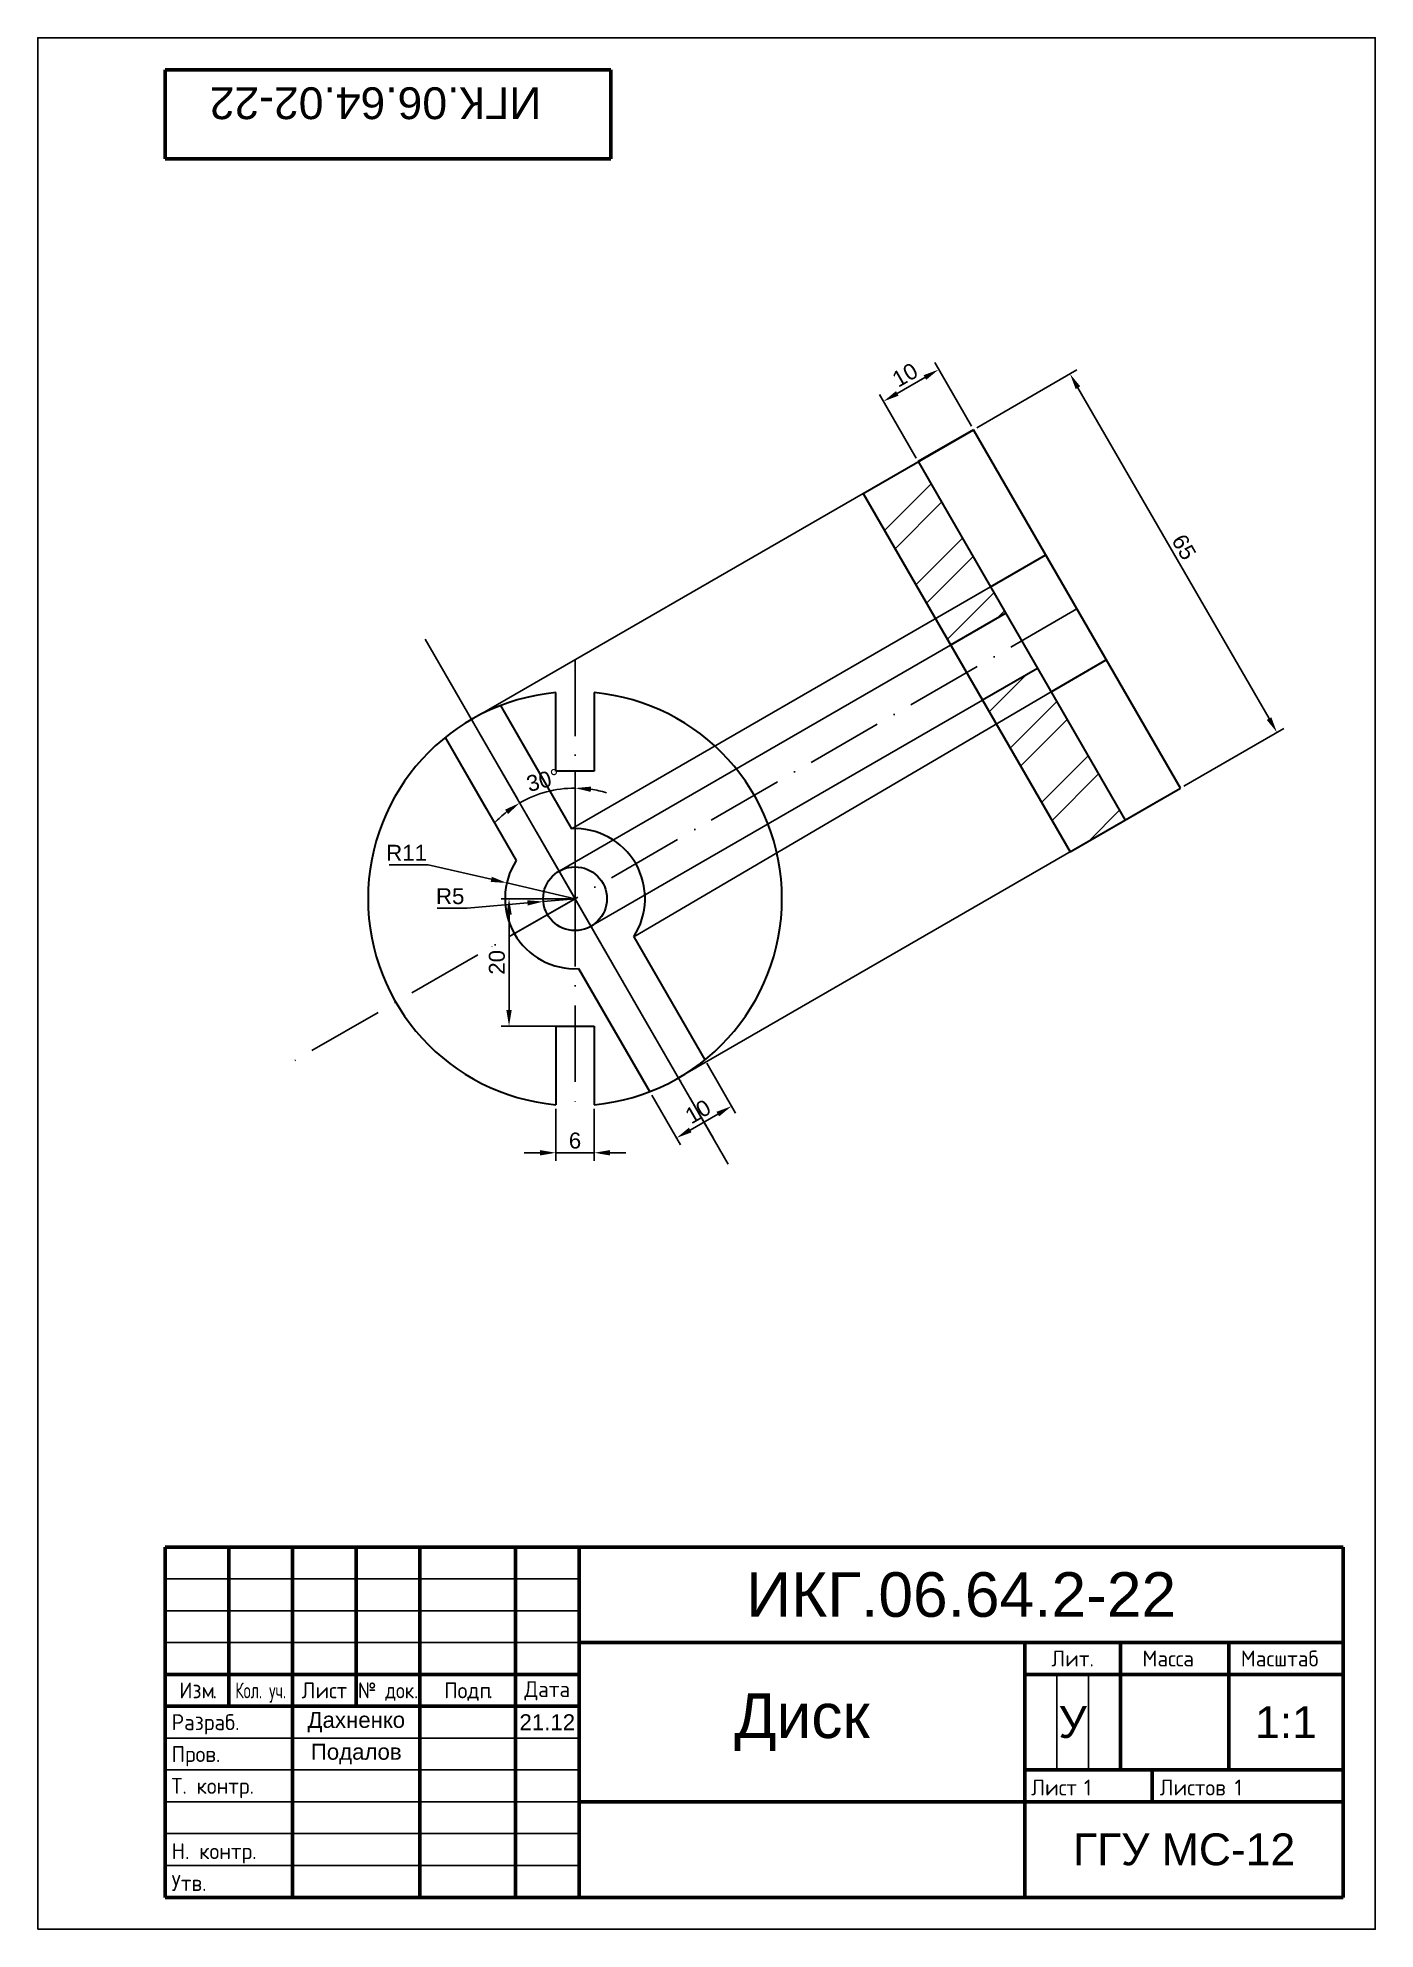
# Model space of a CAD drawing. Header units: millimetres. Extents: x 2708 to 2918, y 2044 to 2341.
import ezdxf
from ezdxf.enums import TextEntityAlignment as Align

# ---------------------------------------------------------------- set-up
doc = ezdxf.new("R2010")
doc.units = ezdxf.units.MM
doc.linetypes.add('ACAD_ISO10W100', pattern=[18, 12, -3, 0, -3])
doc.layers.add('контур', color=7, linetype='Continuous', lineweight=30)
for name, color, linetype in [('оси', 220, 'ACAD_ISO10W100'), ('размеры', 80, 'Continuous'), ('соединения', 130, 'Continuous')]:
    doc.layers.add(name, color=color, linetype=linetype)
doc.styles.add('GOST-2.304_Type-B', font='GOST Common.ttf')
doc.styles.get("Standard").update_dxf_attribs({"font": 'arial.ttf'})
doc.dimstyles.new('ISO-25', dxfattribs={"dimtxt": 2.5, "dimasz": 2.5, "dimexe": 1.25, "dimexo": 0.625, "dimtad": 1, "dimtoh": 1, "dimtxsty": 'Standard', "dimcen": 2.5, "dimadec": 0, "dimazin": 0, "dimtfac": 1, "dimtmove": 0, "dimatfit": 3, "dimfxl": 1, "dimarcsym": 0})

# ---------------------------------------------------------------- blocks, each defined once
blk = doc.blocks.new('ACAD_SPDS_TB_08')
at = {"linetype": 'Continuous', "lineweight": 60}
for p, q in [((0, 0), (0, -14)), ((70, 0), (0, 0)), ((70, 0), (70, -14)), ((70, -14), (0, -14))]:
    blk.add_line(p, q, dxfattribs=at)
at = {"style": 'GOST-2.304_Type-B', "flags": 8}
blk.add_attdef('ОБОЗНАЧЕНИЕ_ДОКУМЕНТА', text='', height=5, dxfattribs=at).set_placement((35, -7), align=Align.MIDDLE_CENTER)
at = {"style": 'GOST-2.304_Type-B', "flags": 1}
blk.add_attdef('ИДЕНТИФИКАТОР_НАДПИСИ', (-0.4, -20.95), '', height=2.5, dxfattribs=at)
blk = doc.blocks.new('ACAD_SPDS_TB_06')
at = {"linetype": 'Continuous', "lineweight": 60}
for p, q in [((-185, 55), (0, 55)), ((-185, 55), (-185, 0)), ((-175, 55), (-175, 30)), ((-165, 55), (-165, 0)), ((-155, 55), (-155, 30)), ((-145, 55), (-145, 0)), ((-130, 55), (-130, 0)), ((-120, 55), (-120, 0)), ((0, 55), (0, 0)), ((-120, 40), (0, 40)), ((-185, 35), (-120, 35)), ((-185, 30), (-120, 30)), ((-120, 15), (0, 15)), ((-185, 0), (0, 0))]:
    blk.add_line(p, q, dxfattribs=at)
at = {"linetype": 'Continuous', "lineweight": 25}
for p, q in [((-185, 50), (-120, 50)), ((-185, 45), (-120, 45)), ((-185, 25), (-120, 25)), ((-185, 20), (-120, 20)), ((-185, 15), (-120, 15)), ((-185, 10), (-120, 10)), ((-185, 5), (-120, 5))]:
    blk.add_line(p, q, dxfattribs=at)
at = {"lineweight": 25}
blk.add_line((-120, 40), (-185, 40), dxfattribs=at)
at = {"lineweight": 60}
for p, q in [((-50, 40), (-50, 0)), ((-35, 40), (-35, 20)), ((-18, 40), (-18, 20)), ((-50, 35), (0, 35)), ((-50, 20), (0, 20)), ((-30, 20), (-30, 15))]:
    blk.add_line(p, q, dxfattribs=at)
for p, q in [((-45, 35), (-45, 20)), ((-40, 35), (-40, 20)), ((-130, 20), (-120, 20))]:
    blk.add_line(p, q)
at = {"style": 'GOST-2.304_Type-B'}
for s, p in [('Изм', (-180, 31.25)), ('Лист', (-160, 31.25)), ('Подп', (-137.5, 31.25)), ('Дата', (-125, 31.44))]:
    blk.add_text(s, height=2.5, dxfattribs=at).set_placement(p, align=Align.CENTER)
at = {"style": 'GOST-2.304_Type-B', "width": 0.70447}
blk.add_text('Кол. уч.', height=2.5, dxfattribs=at).set_placement((-174, 31.25), (-166, 31.25), align=Align.FIT)
at = {"style": 'GOST-2.304_Type-B', "width": 0.9}
blk.add_text('№ док.', height=2.5, dxfattribs=at).set_placement((-150, 31.25), align=Align.CENTER)
at = {"style": 'GOST-2.304_Type-B'}
for s, p in [('.', (-177.56, 31.25)), ('.', (-134.25, 31.25)), ('Разраб.', (-184, 26.25)), ('Пров.', (-184, 21.25)), ('Т. контр.', (-184, 16.25)), ('Лист', (-49.02, 16)), ('Листов', (-28.83, 16)), ('Н. контр.', (-184, 6)), ('Утв.', (-184, 1))]:
    blk.add_text(s, height=2.5, dxfattribs=at).set_placement(p)
at = {"linetype": 'Continuous', "char_height": 2.5, "attachment_point": 5, "style": 'GOST-2.304_Type-B'}
for s, insert, width in [('Лит.', (-42.5, 37.5), 14), ('Масса', (-27.5, 37.5), 14), ('Масштаб', (-10, 37.5), 19)]:
    blk.add_mtext(s, dxfattribs=dict(at, insert=insert, width=width))
at = {"style": 'GOST-2.304_Type-B'}
for tag, p, flags in [('ИДЕНТИФИКАТОР_НАДПИСИ', (-185.34, 60.88), 1), ('ЛИСТ', (-40.73, 16), 8), ('ЛИСТОВ', (-17.07, 16), 8)]:
    blk.add_attdef(tag, p, '', height=2.5, dxfattribs=dict(at, flags=flags))
at = {"style": 'GOST-2.304_Type-B', "flags": 8}
for tag, p in [('ИЗМ_4', (-180, 51)), ('ИЗМ_4_КОЛ_УЧ', (-170, 51)), ('ИЗМ_4_ЛИСТ', (-160, 51)), ('ИЗМ_4_N_ДОК', (-150, 51)), ('ИЗМ_4_ДАТА', (-125, 51)), ('ИЗМ_3', (-180, 46)), ('ИЗМ_3_КОЛ_УЧ', (-170, 46)), ('ИЗМ_3_ЛИСТ', (-160, 46)), ('ИЗМ_3_N_ДОК', (-150, 46)), ('ИЗМ_3_ДАТА', (-125, 46)), ('ИЗМ_2', (-180, 41)), ('ИЗМ_2_КОЛ_УЧ', (-170, 41)), ('ИЗМ_2_ЛИСТ', (-160, 41)), ('ИЗМ_2_N_ДОК', (-150, 41)), ('ИЗМ_2_ДАТА', (-125, 41)), ('ИЗМ_1', (-180, 36)), ('ИЗМ_1_КОЛ_УЧ', (-170, 36)), ('ИЗМ_1_ЛИСТ', (-160, 36)), ('ИЗМ_1_N_ДОК', (-150, 36)), ('ИЗМ_1_ДАТА', (-125, 36)), ('РАЗРАБ_ФИО', (-155, 26)), ('РАЗРАБ_ДАТА', (-125, 26)), ('ПРОВ_ФИО', (-155, 21)), ('ПРОВ_ДАТА', (-125, 21)), ('ТКОНТР_ФИО', (-155, 16)), ('ТКОНТР_ДАТА', (-125, 16)), ('ДОЛЖНОСТЬ_1', (-175, 11)), ('ДОЛЖНОСТЬ_1_ФИО', (-155, 11)), ('ДОЛЖНОСТЬ_1_ДАТА', (-125, 11)), ('НКОНТР_ФИО', (-155, 6)), ('НКОНТР_ДАТА', (-125, 6)), ('УТВ_ФИО', (-155, 1)), ('УТВ_ДАТА', (-125, 1))]:
    blk.add_attdef(tag, text='', height=2.5, dxfattribs=at).set_placement(p, align=Align.CENTER)
at = {"style": 'GOST-2.304_Type-B'}
blk.add_attdef('ОБОЗНАЧЕНИЕ_ДОКУМЕНТА', text='', height=5, dxfattribs=at).set_placement((-60, 47.5), align=Align.MIDDLE_CENTER)
at = {"lineweight": 30, "flags": 104}
for tag, p in [('НАИМЕНОВАНИЕ_ДОКУМЕНТА', (-85, 27.5)), ('ОБОЗНАЧЕНИЕ_МАТЕРИАЛА', (-85, 7.5)), ('НАИМЕНОВАНИЕ_ПРЕДПРИЯТИЯ', (-25, 7.5))]:
    blk.add_attdef(tag, text='', height=3.5, dxfattribs=at).set_placement(p, align=Align.MIDDLE_CENTER)
at = {"style": 'GOST-2.304_Type-B', "flags": 8}
for tag, p in [('Л1', (-47.5, 27.5)), ('Л2', (-42.5, 27.5)), ('Л3', (-37.5, 27.5)), ('МАССА', (-26.5, 27.5)), ('МАСШТАБ', (-9, 27.5))]:
    blk.add_attdef(tag, text='', height=2.5, dxfattribs=at).set_placement(p, align=Align.MIDDLE_CENTER)
blk = doc.blocks.new('*D35')
at = {"layer": 'Defpoints', "color": 0, "transparency": 16777216}
for p in [(2855.05, 2279.36), (2902.72, 2231.83), (2887.55, 2223.07)]:
    blk.add_point(p, dxfattribs=at)
at = {"layer": 'размеры', "color": 0, "lineweight": -2, "transparency": 16777216}
for p, q in [((2855.59, 2279.67), (2871.31, 2288.75)), ((2871.47, 2285.96), (2901.47, 2234)), ((2888.09, 2223.38), (2903.81, 2232.46))]:
    blk.add_line(p, q, dxfattribs=at)
at = {"layer": 'размеры', "color": 0, "transparency": 16777216}
for points in [[(2871.83, 2286.17), (2871.11, 2285.75), (2870.22, 2288.12)], [(2901.83, 2234.21), (2901.11, 2233.79), (2902.72, 2231.83)]]:
    blk.add_solid(points, dxfattribs=at)
at = {"layer": 'размеры', "color": 0, "transparency": 16777216, "insert": (2888.12, 2260.93), "char_height": 2.5, "attachment_point": 5, "rotation": 300}
blk.add_mtext('65', dxfattribs=at)
blk = doc.blocks.new('*D36')
at = {"layer": 'Defpoints', "color": 0, "transparency": 16777216}
for p in [(2840.93, 2283.81), (2855.05, 2279.36), (2846.39, 2274.36)]:
    blk.add_point(p, dxfattribs=at)
at = {"layer": 'размеры', "color": 0, "lineweight": -2, "transparency": 16777216}
for p, q in [((2854.73, 2279.9), (2848.97, 2289.89)), ((2847.43, 2287.56), (2843.1, 2285.06)), ((2846.07, 2274.9), (2840.31, 2284.89))]:
    blk.add_line(p, q, dxfattribs=at)
at = {"layer": 'размеры', "color": 0, "transparency": 16777216}
for points in [[(2847.22, 2287.92), (2847.64, 2287.2), (2849.59, 2288.81)], [(2842.89, 2285.42), (2843.3, 2284.7), (2840.93, 2283.81)]]:
    blk.add_solid(points, dxfattribs=at)
at = {"layer": 'размеры', "color": 0, "transparency": 16777216, "insert": (2844.31, 2287.96), "char_height": 2.5, "attachment_point": 5, "rotation": 30}
blk.add_mtext('10', dxfattribs=at)
blk = doc.blocks.new('*D37')
at = {"layer": 'Defpoints', "color": 0, "transparency": 16777216}
for p in [(2781.78, 2208.19), (2792.49, 2205.72)]:
    blk.add_point(p, dxfattribs=at)
at = {"layer": 'размеры', "color": 0, "lineweight": -2, "transparency": 16777216}
for p, q in [((2763.3, 2211.05), (2769.41, 2211.05)), ((2769.41, 2211.05), (2779.34, 2208.76)), ((2792.49, 2205.72), (2781.78, 2208.19))]:
    blk.add_line(p, q, dxfattribs=at)
at = {"layer": 'размеры', "color": 0, "transparency": 16777216}
blk.add_solid([(2779.43, 2209.16), (2779.25, 2208.35), (2781.78, 2208.19)], dxfattribs=at)
at = {"layer": 'размеры', "color": 0, "transparency": 16777216, "insert": (2766.04, 2212.93), "char_height": 2.5, "attachment_point": 5}
blk.add_mtext('R11', dxfattribs=at)
blk = doc.blocks.new('*D38')
at = {"layer": 'Defpoints', "color": 0, "transparency": 16777216}
for p in [(2787.51, 2205.27), (2792.49, 2205.72)]:
    blk.add_point(p, dxfattribs=at)
at = {"layer": 'размеры', "color": 0, "lineweight": -2, "transparency": 16777216}
for p, q in [((2770.86, 2204.21), (2775.54, 2204.21)), ((2775.54, 2204.21), (2785.02, 2205.05)), ((2792.49, 2205.72), (2787.51, 2205.27))]:
    blk.add_line(p, q, dxfattribs=at)
at = {"layer": 'размеры', "color": 0, "transparency": 16777216}
blk.add_solid([(2784.99, 2205.47), (2785.06, 2204.64), (2787.51, 2205.27)], dxfattribs=at)
at = {"layer": 'размеры', "color": 0, "transparency": 16777216, "insert": (2772.89, 2206.1), "char_height": 2.5, "attachment_point": 5}
blk.add_mtext('R5', dxfattribs=at)
blk = doc.blocks.new('*D39')
at = {"layer": 'Defpoints', "color": 0, "transparency": 16777216}
for p in [(2772.68, 2240.04), (2792.49, 2225.72), (2789.48, 2222.82), (2792.49, 2205.72), (2792.49, 2205.72)]:
    blk.add_point(p, dxfattribs=at)
at = {"layer": 'размеры', "color": 0, "lineweight": -2, "transparency": 16777216}
for start, end in [(90, 120), (73.4877, 81.7438), (128.2562, 136.5123)]:
    blk.add_arc((2792.49, 2205.72), 17.36, start, end, dxfattribs=at)
at = {"layer": 'размеры', "color": 0, "transparency": 16777216}
for points in [[(2794.96, 2222.49), (2795.02, 2223.32), (2792.49, 2223.08)], [(2781.51, 2219.7), (2781.98, 2219.01), (2783.81, 2220.76)]]:
    blk.add_solid(points, dxfattribs=at)
at = {"layer": 'размеры', "color": 0, "transparency": 16777216, "insert": (2787.51, 2224.33), "char_height": 2.5, "attachment_point": 5, "rotation": 15}
blk.add_mtext('30°', dxfattribs=at)
blk = doc.blocks.new('*D40')
at = {"layer": 'Defpoints', "color": 0, "transparency": 16777216}
for p in [(2812.88, 2180.41), (2804.22, 2175.41), (2817.08, 2173.14)]:
    blk.add_point(p, dxfattribs=at)
at = {"layer": 'размеры', "color": 0, "lineweight": -2, "transparency": 16777216}
for p, q in [((2813.19, 2179.87), (2817.7, 2172.05)), ((2804.53, 2174.87), (2809.04, 2167.05)), ((2810.58, 2169.39), (2814.91, 2171.89))]:
    blk.add_line(p, q, dxfattribs=at)
at = {"layer": 'размеры', "color": 0, "transparency": 16777216}
for points in [[(2814.7, 2172.25), (2815.12, 2171.53), (2817.08, 2173.14)], [(2810.37, 2169.75), (2810.79, 2169.03), (2808.42, 2168.14)]]:
    blk.add_solid(points, dxfattribs=at)
at = {"layer": 'размеры', "color": 0, "transparency": 16777216, "insert": (2811.8, 2172.28), "char_height": 2.5, "attachment_point": 5, "rotation": 30}
blk.add_mtext('10', dxfattribs=at)
blk = doc.blocks.new('*D41')
at = {"layer": 'Defpoints', "color": 0, "transparency": 16777216}
for p in [(2789.49, 2173.36), (2795.49, 2173.36), (2795.49, 2165.82)]:
    blk.add_point(p, dxfattribs=at)
at = {"layer": 'размеры', "color": 0, "lineweight": -2, "transparency": 16777216}
for p, q in [((2789.49, 2172.73), (2789.49, 2164.57)), ((2795.49, 2172.73), (2795.49, 2164.57)), ((2786.99, 2165.82), (2784.49, 2165.82)), ((2789.49, 2165.82), (2795.49, 2165.82)), ((2797.99, 2165.82), (2800.49, 2165.82))]:
    blk.add_line(p, q, dxfattribs=at)
at = {"layer": 'размеры', "color": 0, "transparency": 16777216}
for points in [[(2786.99, 2166.24), (2786.99, 2165.4), (2789.49, 2165.82)], [(2797.99, 2166.24), (2797.99, 2165.4), (2795.49, 2165.82)]]:
    blk.add_solid(points, dxfattribs=at)
at = {"layer": 'размеры', "color": 0, "transparency": 16777216, "insert": (2792.49, 2167.72), "char_height": 2.5, "attachment_point": 5}
blk.add_mtext('6', dxfattribs=at)
blk = doc.blocks.new('*D42')
at = {"layer": 'Defpoints', "color": 0, "transparency": 16777216}
for p in [(2792.49, 2205.72), (2782.13, 2185.72), (2792.49, 2185.72)]:
    blk.add_point(p, dxfattribs=at)
at = {"layer": 'размеры', "color": 0, "lineweight": -2, "transparency": 16777216}
for p, q in [((2791.87, 2205.72), (2780.88, 2205.72)), ((2782.13, 2203.22), (2782.13, 2188.22)), ((2791.87, 2185.72), (2780.88, 2185.72))]:
    blk.add_line(p, q, dxfattribs=at)
at = {"layer": 'размеры', "color": 0, "transparency": 16777216}
for points in [[(2781.71, 2203.22), (2782.55, 2203.22), (2782.13, 2205.72)], [(2781.71, 2188.22), (2782.55, 2188.22), (2782.13, 2185.72)]]:
    blk.add_solid(points, dxfattribs=at)
at = {"layer": 'размеры', "color": 0, "transparency": 16777216, "insert": (2780.23, 2195.72), "char_height": 2.5, "attachment_point": 5, "rotation": 90}
blk.add_mtext('20', dxfattribs=at)

msp = doc.modelspace()

# ---------------------------------------------------------------- hatches: boundary and pattern name
h = msp.add_hatch()
h.set_pattern_fill('ANSI32', color=256)
h.set_pattern_definition([(45, (-193.7745, 198.523), (-6.735192, 6.735192), []), (45, (-189.284, 198.523), (-6.735192, 6.735192), [])])
h.paths.add_polyline_path([(2851.476, 2245.546), (2860.137, 2250.546), (2846.387, 2274.362), (2837.726, 2269.362)])
h.paths.add_polyline_path([(2865.137, 2241.886), (2856.476, 2236.886), (2870.226, 2213.07), (2878.887, 2218.07)])

# ---------------------------------------------------------------- linework, layer by layer
for p, q in [((2837.726, 2269.362), (2853.976, 2241.216)), ((2787.223, 2224.848), (2780.767, 2236.029)), ((2778.562, 2219.848), (2772.107, 2231.029))]:
    msp.add_line(p, q)
for points in [[(2708.138, 2043.899), (2708.138, 2340.899), (2918.138, 2340.899), (2918.138, 2043.899), (2708.138, 2043.899)], [(2816.566, 2164.023), (2768.96, 2246.48)]]:
    msp.add_lwpolyline(points)
at = {"layer": 'контур'}
for p, q in [((2837.726, 2269.362), (2855.047, 2279.362)), ((2855.047, 2279.362), (2846.387, 2274.362)), ((2887.547, 2223.07), (2855.047, 2279.362)), ((2846.387, 2274.362), (2878.887, 2218.07)), ((2837.726, 2269.362), (2870.226, 2213.07)), ((2857.738, 2254.701), (2866.398, 2259.701)), ((2860.137, 2250.546), (2851.476, 2245.546)), ((2867.251, 2238.223), (2875.911, 2243.223)), ((2865.137, 2241.886), (2856.476, 2236.886)), ((2789.493, 2225.719), (2789.493, 2238.08)), ((2795.493, 2238.08), (2795.493, 2225.719)), ((2780.767, 2236.029), (2791.924, 2216.704)), ((2772.107, 2231.029), (2783.264, 2211.704)), ((2795.493, 2225.719), (2789.493, 2225.719)), ((2870.226, 2213.07), (2887.547, 2223.07)), ((2801.722, 2199.733), (2812.88, 2180.408)), ((2793.062, 2194.733), (2804.22, 2175.408)), ((2789.493, 2185.719), (2789.493, 2173.357)), ((2789.493, 2185.719), (2795.493, 2185.719)), ((2795.493, 2185.719), (2795.493, 2173.357))]:
    msp.add_line(p, q, dxfattribs=at)
msp.add_circle((2792.493, 2205.719), 5, dxfattribs=at)
for radius, start, end in [(32.5, 95.29638, 264.70362), (32.5, 275.29638, 84.70362), (11, 327.03569, 92.96431), (11, 147.03569, 272.96431)]:
    msp.add_arc((2792.493, 2205.719), radius, start, end, dxfattribs=at)
at = {"layer": 'оси'}
for p, q in [((2871.297, 2251.216), (2747.712, 2179.864)), ((2792.493, 2243.246), (2792.493, 2173.357)), ((2792.493, 2205.719), (2772.68, 2240.037)), ((2792.493, 2205.719), (2792.493, 2225.719)), ((2792.493, 2205.719), (2776.892, 2196.711))]:
    msp.add_line(p, q, dxfattribs=at)
msp.add_lwpolyline([(2792.493, 2205.719), (2814.162, 2168.188)], dxfattribs=at)
at = {"layer": 'соединения'}
for p, q in [((2776.243, 2233.865), (2837.726, 2269.362)), ((2791.924, 2216.704), (2857.738, 2254.701)), ((2851.476, 2245.546), (2789.993, 2210.049)), ((2856.476, 2236.886), (2794.993, 2201.389)), ((2801.722, 2199.733), (2867.251, 2238.223)), ((2808.743, 2177.573), (2885.023, 2221.613))]:
    msp.add_line(p, q, dxfattribs=at)

# ---------------------------------------------------------------- block references
msp.add_blockref('ACAD_SPDS_TB_08', (2728.138, 2335.899))
ref = msp.add_blockref('ACAD_SPDS_TB_06', (2913.138, 2048.899))
ref.add_attrib('ЛИСТ', '1', (2872.412, 2064.899), dxfattribs={"height": 2.5, "style": 'GOST-2.304_Type-B'})
ref.add_attrib('ЛИСТОВ', '1', (2896.067, 2064.899), dxfattribs={"height": 2.5, "style": 'GOST-2.304_Type-B'})

# ---------------------------------------------------------------- texts
at = {"insert": (2761.172, 2330.67), "char_height": 5, "attachment_point": 5, "rotation": 180}
msp.add_mtext_dynamic_manual_height_columns('ИГК.06.64.02-22', width=70, gutter_width=12.5, heights=[0], dxfattribs=at)
at = {"attachment_point": 5}
for s, width, insert, char_height in [('\\pxt8;ИКГ.06.64.2-22', 120, (2853.138, 2096.399), 7), ('Диск', 70, (2828.138, 2076.399), 7), ('Дахненко', 20, (2758.138, 2076.399), 2.5), ('21.12', 10, (2788.138, 2076.399), 2.5), ('У', 5, (2870.638, 2076.399), 5), ('1:1', 18, (2904.138, 2076.399), 5), ('Подалов', 20, (2758.138, 2071.399), 2.5), ('ГГУ МС-12', 50, (2888.138, 2056.399), 5)]:
    msp.add_mtext_dynamic_manual_height_columns(s, width=width, gutter_width=12.5, heights=[0], dxfattribs=dict(at, insert=insert, char_height=char_height))

# ---------------------------------------------------------------- dimensions: what is measured, and where the dimension line sits
at = {"layer": 'размеры'}
for p1, p2, distance, picture, middle in [((2855.047, 2279.362), (2846.387, 2274.362), -10.91, '*D36', (2844.311, 2287.957)), ((2855.047, 2279.362), (2887.547, 2223.07), 17.525, '*D35', (2888.121, 2260.929)), ((2804.22, 2175.408), (2812.88, 2180.408), -8.395, '*D40', (2811.797, 2172.284))]:
    dim = msp.add_aligned_dim(p1=p1, p2=p2, distance=distance, dimstyle='ISO-25', dxfattribs=at)
    dim.commit()
    dim.dimension.update_dxf_attribs({"geometry": picture, "text_midpoint": middle})
dim = msp.add_angular_dim_2l(base=(2789.478, 2222.819), line1=((2792.493, 2205.719), (2792.493, 2225.719)), line2=((2792.493, 2205.719), (2772.68, 2240.037)), dimstyle='ISO-25', dxfattribs=at)
dim.commit()
dim.dimension.update_dxf_attribs({"geometry": '*D39', "text_midpoint": (2787.507, 2224.329)})
for mpoint, picture, middle in [((2781.775, 2208.194), '*D37', (2769.412, 2211.049)), ((2787.513, 2205.275), '*D38', (2775.537, 2204.207))]:
    dim = msp.add_radius_dim(center=(2792.493, 2205.719), mpoint=mpoint, dimstyle='ISO-25', dxfattribs=at)
    dim.commit()
    dim.dimension.update_dxf_attribs({"geometry": picture, "text_midpoint": middle, "dimtype": 164})
dim = msp.add_linear_dim(base=(2782.129, 2185.719), p1=(2792.493, 2205.719), p2=(2792.493, 2185.719), angle=90, dimstyle='ISO-25', dxfattribs=at)
dim.commit()
dim.dimension.update_dxf_attribs({"geometry": '*D42', "text_midpoint": (2780.228, 2195.719)})
dim = msp.add_linear_dim(base=(2795.493, 2165.821), p1=(2789.493, 2173.357), p2=(2795.493, 2173.357), dimstyle='ISO-25', dxfattribs=at)
dim.commit()
dim.dimension.update_dxf_attribs({"geometry": '*D41', "text_midpoint": (2792.493, 2167.723)})

doc.saveas('drawing.dxf')
